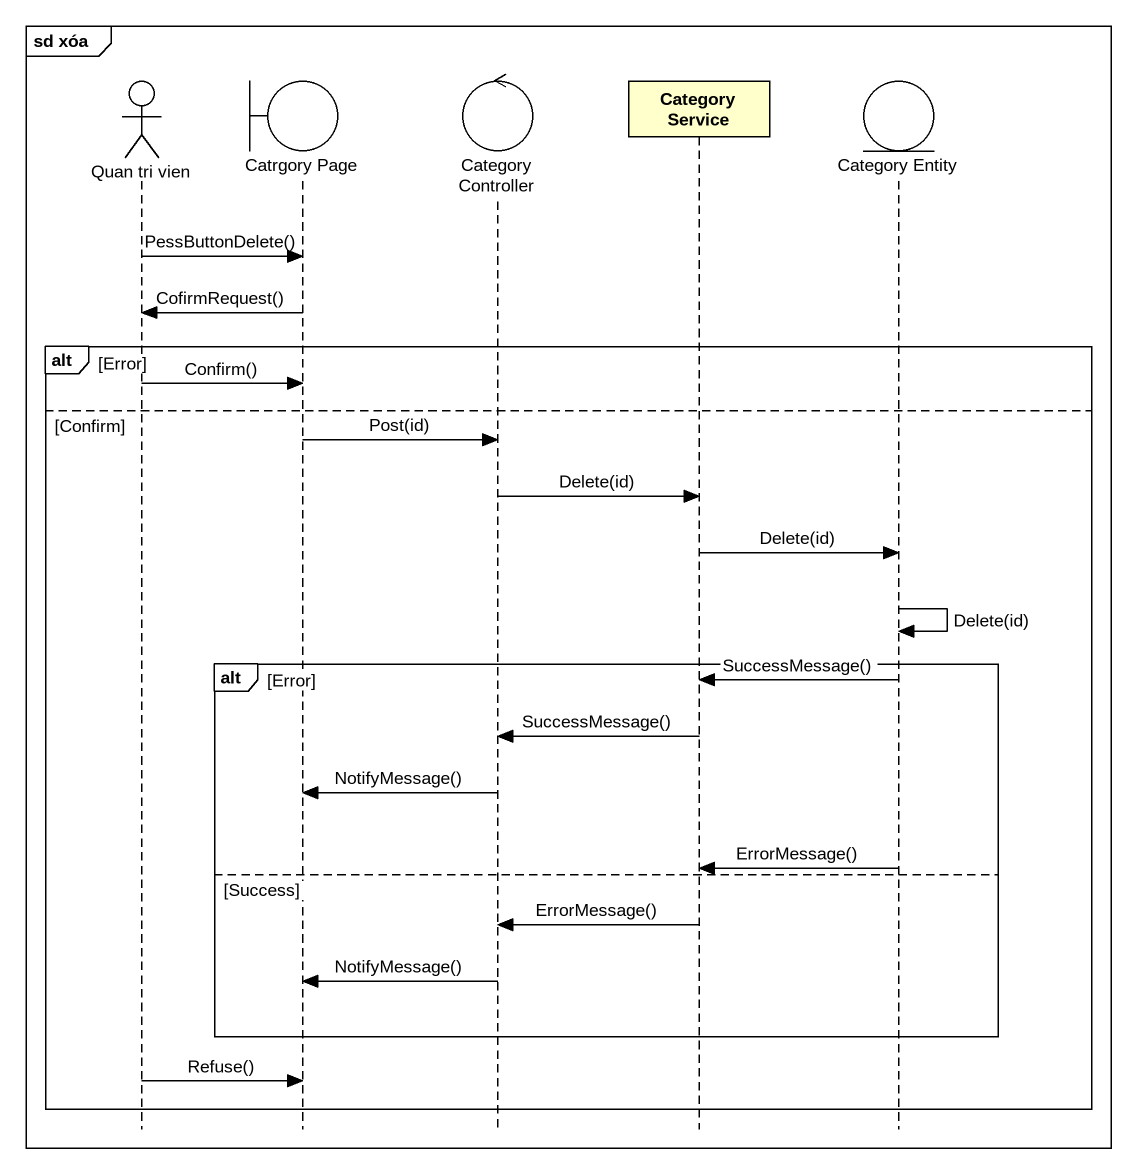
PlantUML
@startuml
mainframe sd xóa
hide footbox
actor "Quan tri vien" as Quan_tri_vien
boundary "Catrgory Page" as Catrgory_Page
control "Category Controller" as Category_Controller
participant "Category Service" as Category_Service
entity "Category Entity" as Category_Entity

Quan_tri_vien -> Catrgory_Page : PessButtonDelete()
Catrgory_Page -> Quan_tri_vien : CofirmRequest()
alt Error
  Quan_tri_vien -> Catrgory_Page : Confirm()
else Confirm
  Catrgory_Page -> Category_Controller : Post(id)
  Category_Controller -> Category_Service : Delete(id)
  Category_Service -> Category_Entity : Delete(id)
  Category_Entity -> Category_Entity : Delete(id)
  alt Error
    Category_Entity -> Category_Service : SuccessMessage()
    Category_Service -> Category_Controller : SuccessMessage()
    Category_Controller -> Catrgory_Page : NotifyMessage()
    Category_Entity -> Category_Service : ErrorMessage()
  else Success
    Category_Service -> Category_Controller : ErrorMessage()
    Category_Controller -> Catrgory_Page : NotifyMessage()
  end
  Quan_tri_vien -> Catrgory_Page : Refuse()
end
@enduml
